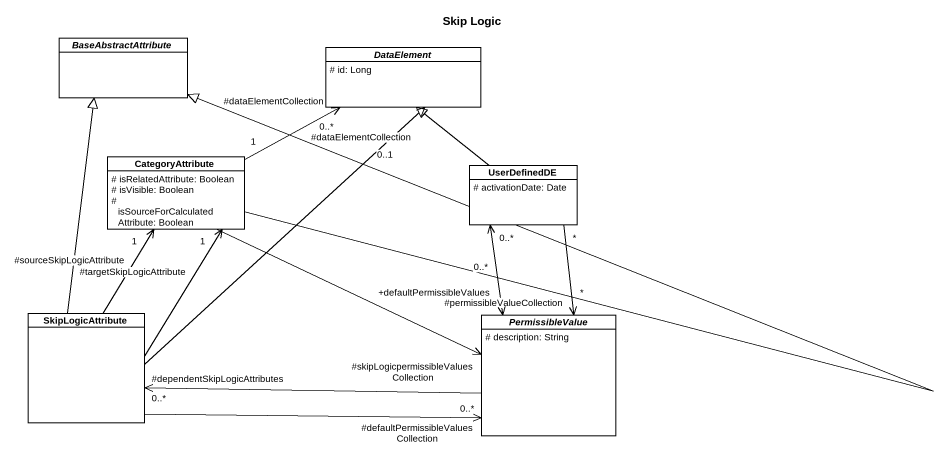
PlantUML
@startuml
title Skip Logic
hide circle
hide empty members
skinparam classAttributeIconSize 0
abstract class BaseAbstractAttribute
abstract class DataElement {
  # id: Long
}
class CategoryAttribute {
  # isRelatedAttribute: Boolean
  # isVisible: Boolean
  # isSourceForCalculatedAttribute: Boolean
}
class UserDefinedDE {
  # activationDate: Date
}
class SkipLogicAttribute
abstract class PermissibleValue {
  # description: String
}
CategoryAttribute -up-|> BaseAbstractAttribute
CategoryAttribute "1" -right-> "#dataElementCollection\n0..*" DataElement
CategoryAttribute -right-> "#skipLogicpermissibleValuesCollection" PermissibleValue
UserDefinedDE -up-|> DataElement
UserDefinedDE "*" --> "#permissibleValueCollection\n*" PermissibleValue
UserDefinedDE "0..*" <--> "+defaultPermissibleValues\n0..*" PermissibleValue
SkipLogicAttribute -up-|> BaseAbstractAttribute
SkipLogicAttribute -up-> "#dataElementCollection\n0..1" DataElement
SkipLogicAttribute -up-> "#sourceSkipLogicAttribute\n1" CategoryAttribute
SkipLogicAttribute -up-> "#targetSkipLogicAttribute\n1" CategoryAttribute
SkipLogicAttribute -right-> "#defaultPermissibleValuesCollection\n0..*" PermissibleValue
PermissibleValue -left-> "#dependentSkipLogicAttributes\n0..*" SkipLogicAttribute
@enduml
